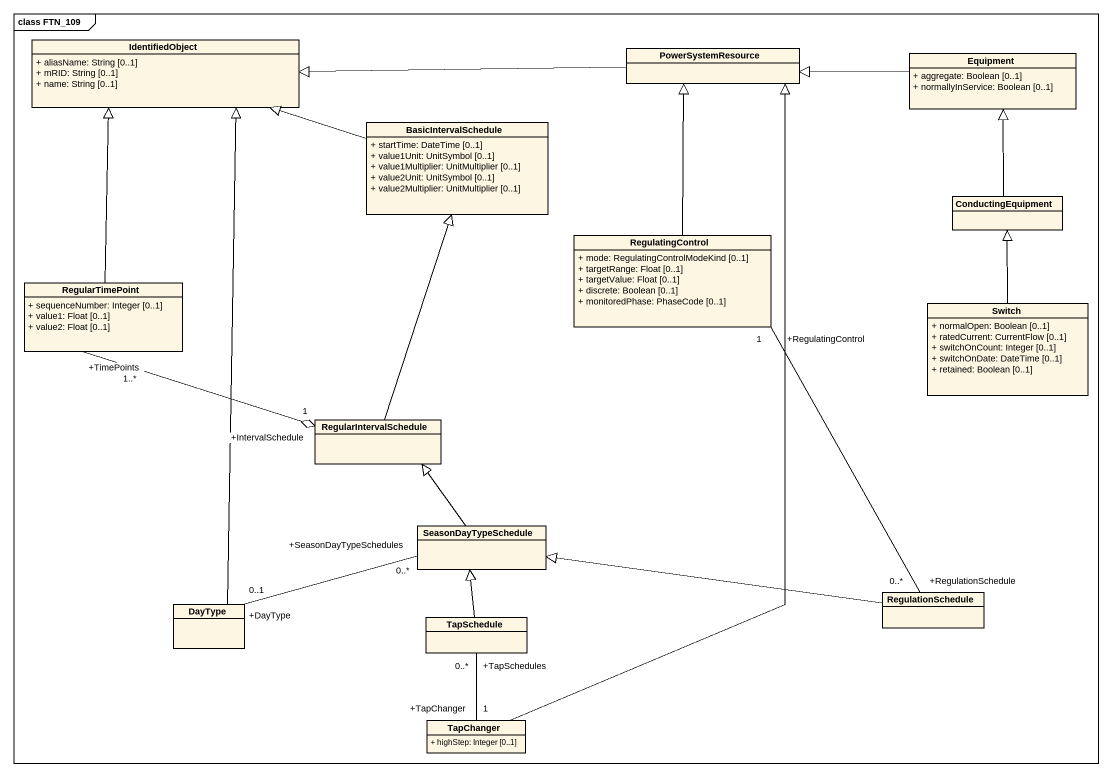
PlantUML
@startuml
mainframe class FTN_109
hide circle
hide empty members
skinparam classAttributeIconSize 0
class IdentifiedObject {
  + aliasName: String [0..1]
  + mRID: String [0..1]
  + name: String [0..1]
}
class PowerSystemResource
class Equipment {
  + aggregate: Boolean [0..1]
  + normallyInService: Boolean [0..1]
}
class BasicIntervalSchedule {
  + startTime: DateTime [0..1]
  + value1Unit: UnitSymbol [0..1]
  + value1Multiplier: UnitMultiplier [0..1]
  + value2Unit: UnitSymbol [0..1]
  + value2Multiplier: UnitMultiplier [0..1]
}
class ConductingEquipment
class RegulatingControl {
  + mode: RegulatingControlModeKind [0..1]
  + targetRange: Float [0..1]
  + targetValue: Float [0..1]
  + discrete: Boolean [0..1]
  + monitoredPhase: PhaseCode [0..1]
}
class RegularTimePoint {
  + sequenceNumber: Integer [0..1]
  + value1: Float [0..1]
  + value2: Float [0..1]
}
class Switch {
  + normalOpen: Boolean [0..1]
  + ratedCurrent: CurrentFlow [0..1]
  + switchOnCount: Integer [0..1]
  + switchOnDate: DateTime [0..1]
  + retained: Boolean [0..1]
}
class RegularIntervalSchedule
class SeasonDayTypeSchedule
class DayType
class TapSchedule
class RegulationSchedule
class TapChanger {
  + highStep: Integer [0..1]
}
PowerSystemResource -left-|> IdentifiedObject
Equipment -left-|> PowerSystemResource
BasicIntervalSchedule -left-|> IdentifiedObject
ConductingEquipment -up-|> Equipment
RegulatingControl -up-|> PowerSystemResource
RegularTimePoint -up-|> IdentifiedObject
Switch -up-|> ConductingEquipment
RegularIntervalSchedule -up-|> BasicIntervalSchedule
RegularIntervalSchedule "+IntervalSchedule\n1" o-left- "+TimePoints\n1..*" RegularTimePoint
SeasonDayTypeSchedule -up-|> RegularIntervalSchedule
DayType -up-|> IdentifiedObject
DayType "+DayType\n0..1" -right- "+SeasonDayTypeSchedules\n0..*" SeasonDayTypeSchedule
TapSchedule -up-|> SeasonDayTypeSchedule
TapSchedule "+TapSchedules\n0..*" -- "+TapChanger\n1" TapChanger
RegulationSchedule "+RegulationSchedule\n0..*" -up- "+RegulatingControl\n1" RegulatingControl
RegulationSchedule -left-|> SeasonDayTypeSchedule
TapChanger -up-|> PowerSystemResource
@enduml
